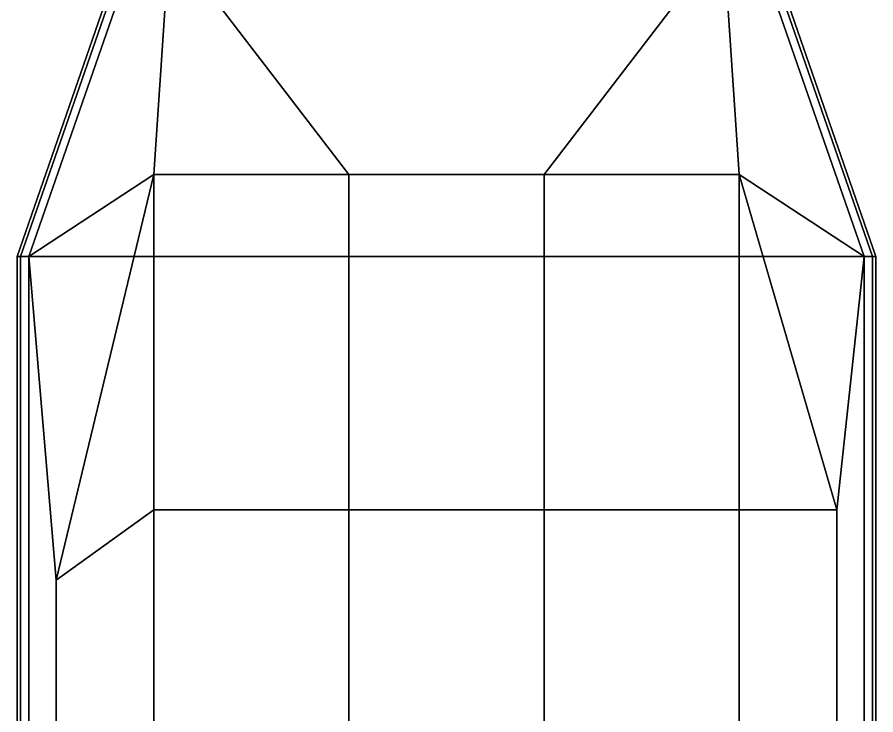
# Model space of a CAD drawing. Header units: millimetres. Extents: x -1.1 to 3, y -3.8 to 14.
# Drawn here: x -1.1 to 1.1, y -0.115 to 1.673 of the extents above; entities that cross this region are included whole.
import ezdxf

# ---------------------------------------------------------------- set-up
doc = ezdxf.new("R2010")
doc.units = ezdxf.units.MM

msp = doc.modelspace()

# ---------------------------------------------------------------- linework, layer by layer
for points in [[(-1.07, 1.06, 2.4), (-0.75, 1.27, 2.57), (-0.71, 1.87, 2.53), (-0.81, 1.81, 2.4)], [(-0.25, 1.27, 2.62), (-0.71, 1.87, 2.53), (-0.71, 1.87, 2.53), (-0.75, 1.27, 2.6)], [(-0.75, 1.27, 2.6), (-0.71, 1.87, 2.53), (-0.71, 1.87, 2.53), (-0.75, 1.27, 2.57)], [(0.25, 1.27, 2.62), (0.71, 1.87, 2.53), (-0.71, 1.87, 2.53), (-0.25, 1.27, 2.62)], [(0.75, 1.27, 2.6), (0.71, 1.87, 2.53), (0.71, 1.87, 2.53), (0.25, 1.27, 2.62)], [(0.75, 1.27, 2.57), (0.71, 1.87, 2.53), (0.71, 1.87, 2.53), (0.75, 1.27, 2.6)], [(0.75, 1.27, 2.57), (1.07, 1.06, 2.4), (0.81, 1.81, 2.4), (0.71, 1.87, 2.53)], [(-1.1, 1.06, 2.37), (-1.0912, 1.06, 2.3912), (-0.8312, 1.81, 2.3912), (-0.84, 1.81, 2.37)], [(-1.0912, 1.06, 2.3488), (-1.1, 1.06, 2.37), (-0.84, 1.81, 2.37), (-0.8312, 1.81, 2.3488)], [(-1.0912, 1.06, 2.3912), (-1.07, 1.06, 2.4), (-0.81, 1.81, 2.4), (-0.8312, 1.81, 2.3912)], [(-1.07, 1.06, 2.34), (-1.0912, 1.06, 2.3488), (-0.8312, 1.81, 2.3488), (-0.81, 1.81, 2.34)], [(-0.81, 1.81, 2.34), (-0.81, 1.81, 0.43), (-1.07, 1.06, 0.43), (-1.07, 1.06, 2.34)], [(-1.07, 1.06, 0.43), (-0.81, 1.81, 0.43), (0.81, 1.81, 0.43), (1.07, 1.06, 0.43)], [(1.07, 1.06, 0.43), (0.81, 1.81, 0.43), (0.81, 1.81, 2.34), (1.07, 1.06, 2.34)], [(1.0912, 1.06, 2.3488), (1.07, 1.06, 2.34), (0.81, 1.81, 2.34), (0.8312, 1.81, 2.3488)], [(1.07, 1.06, 2.4), (1.0912, 1.06, 2.3912), (0.8312, 1.81, 2.3912), (0.81, 1.81, 2.4)], [(1.1, 1.06, 2.37), (1.0912, 1.06, 2.3488), (0.8312, 1.81, 2.3488), (0.84, 1.81, 2.37)], [(1.0912, 1.06, 2.3912), (1.1, 1.06, 2.37), (0.84, 1.81, 2.37), (0.8312, 1.81, 2.3912)], [(-1, 0.23, 2.47), (-0.75, 1.27, 2.57), (-0.75, 1.27, 2.57), (-1.07, 1.06, 2.4)], [(-0.75, 0.41, 2.63), (-0.75, 1.27, 2.57), (-0.75, 1.27, 2.57), (-1, 0.23, 2.47)], [(-0.75, 0.41, 2.68), (-0.75, 1.27, 2.6), (-0.75, 1.27, 2.57), (-0.75, 0.41, 2.63)], [(-0.25, 0.41, 2.71), (-0.25, 1.27, 2.62), (-0.75, 1.27, 2.6), (-0.75, 0.41, 2.68)], [(0.25, 0.41, 2.71), (0.25, 1.27, 2.62), (-0.25, 1.27, 2.62), (-0.25, 0.41, 2.71)], [(0.75, 0.41, 2.68), (0.75, 1.27, 2.6), (0.25, 1.27, 2.62), (0.25, 0.41, 2.71)], [(0.75, 0.41, 2.63), (0.75, 1.27, 2.57), (0.75, 1.27, 2.6), (0.75, 0.41, 2.68)], [(1, 0.41, 2.47), (0.75, 1.27, 2.57), (0.75, 1.27, 2.57), (0.75, 0.41, 2.63)], [(1.07, 1.06, 2.4), (0.75, 1.27, 2.57), (0.75, 1.27, 2.57), (1, 0.41, 2.47)], [(-1.1, -3.38, 2.37), (-1.0912, -3.38, 2.3912), (-1.0912, 1.06, 2.3912), (-1.1, 1.06, 2.37)], [(-1.0912, -3.38, 2.3488), (-1.1, -3.38, 2.37), (-1.1, 1.06, 2.37), (-1.0912, 1.06, 2.3488)], [(-1.0912, -3.38, 2.3912), (-1.07, -3.38, 2.4), (-1.07, 1.06, 2.4), (-1.0912, 1.06, 2.3912)], [(-1.07, -3.38, 2.34), (-1.0912, -3.38, 2.3488), (-1.0912, 1.06, 2.3488), (-1.07, 1.06, 2.34)], [(1.07, 1.06, 0.43), (1.07, -0.99, 0.43), (-1.07, -0.99, 0.43), (-1.07, 1.06, 0.43)], [(-1.07, 1.06, 0.43), (-1.07, -0.99, 0.43), (-1.07, -0.99, 2.34), (-1.07, 1.06, 2.34)], [(-1, 0.23, 2.47), (-1.07, 1.06, 2.4), (-1.07, -3.38, 2.4), (-1, -2.73, 2.47)], [(1, -2.55, 2.47), (1.07, -3.38, 2.4), (1.07, 1.06, 2.4), (1, 0.41, 2.47)], [(1.07, -0.99, 2.34), (1.07, -0.99, 0.43), (1.07, 1.06, 0.43), (1.07, 1.06, 2.34)], [(1.0912, -3.38, 2.3488), (1.07, -3.38, 2.34), (1.07, 1.06, 2.34), (1.0912, 1.06, 2.3488)], [(1.07, -3.38, 2.4), (1.0912, -3.38, 2.3912), (1.0912, 1.06, 2.3912), (1.07, 1.06, 2.4)], [(1.1, -3.38, 2.37), (1.0912, -3.38, 2.3488), (1.0912, 1.06, 2.3488), (1.1, 1.06, 2.37)], [(1.0912, -3.38, 2.3912), (1.1, -3.38, 2.37), (1.1, 1.06, 2.37), (1.0912, 1.06, 2.3912)], [(-0.75, -2.55, 2.63), (-0.75, 0.41, 2.63), (-1, 0.23, 2.47), (-1, -2.73, 2.47)], [(-0.25, -2.55, 2.71), (-0.25, 0.41, 2.71), (-0.75, 0.41, 2.68), (-0.75, -2.55, 2.68)], [(-0.75, -2.55, 2.68), (-0.75, 0.41, 2.68), (-0.75, 0.41, 2.63), (-0.75, -2.55, 2.63)], [(0.25, -2.55, 2.71), (0.25, 0.41, 2.71), (-0.25, 0.41, 2.71), (-0.25, -2.55, 2.71)], [(0.75, -2.55, 2.68), (0.75, 0.41, 2.68), (0.25, 0.41, 2.71), (0.25, -2.55, 2.71)], [(0.75, -2.55, 2.63), (0.75, 0.41, 2.63), (0.75, 0.41, 2.68), (0.75, -2.55, 2.68)], [(1, -2.55, 2.47), (1, 0.41, 2.47), (0.75, 0.41, 2.63), (0.75, -2.55, 2.63)]]:
    msp.add_3dface(points)

doc.saveas('drawing.dxf')
